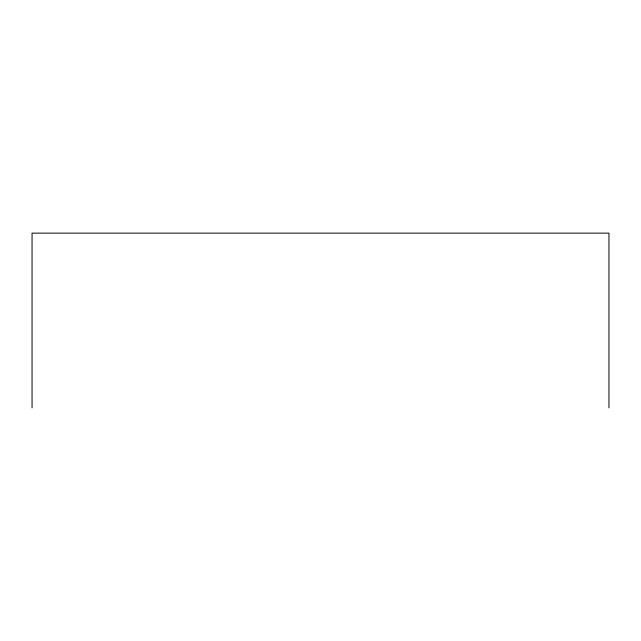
<?xml version="1.0" encoding="UTF-8"?>
<svg xmlns="http://www.w3.org/2000/svg" width="641" height="641" viewBox="0 0 641 641"><rect width="100%" height="100%" fill="white"/><g stroke="black" fill="none" stroke-linecap="round" stroke-linejoin="round"><path stroke-width="0.96" d="M608.95 407.868L608.95 233.132L32.05 233.132L32.05 407.868"/></g></svg>
